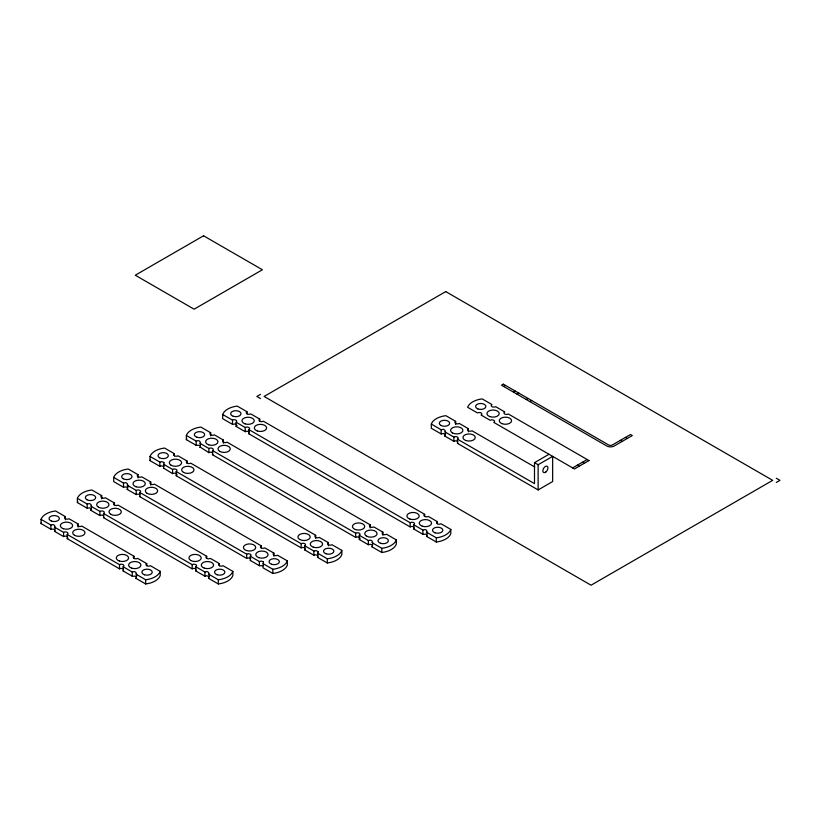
<?xml version="1.0" encoding="UTF-8"?>
<svg xmlns="http://www.w3.org/2000/svg" width="821" height="821" viewBox="0 0 821 821"><rect width="100%" height="100%" fill="white"/><g stroke="black" fill="none" stroke-linecap="round" stroke-linejoin="round"><path stroke-width="1.23" d="M91.542 509.431L90.823 510.334L99.905 515.578A2.566 1.488 0 0 1 103.939 515.886M236.848 425.535L236.13 426.448L245.212 431.692A2.566 1.488 0 0 1 249.256 432M55.069 530.777L54.494 531.31L63.576 536.554A2.566 1.488 0 0 1 67.609 536.862M127.717 488.823L127.142 489.367L136.224 494.611A2.566 1.488 0 0 1 139.857 494.611M136.553 577.563L135.865 578.292L145.676 583.957A18.667 10.776 0 0 0 160.208 575.562L160.208 571.375L150.397 565.71A2.566 1.478 0 0 1 146.764 565.71L146.764 563.617L137.682 558.372A2.566 1.488 0 0 1 134.049 558.372L134.049 556.269L81.741 526.066A2.566 1.488 0 0 1 78.108 526.066A2.566 1.488 0 0 1 78.108 523.972L69.015 518.728A2.566 1.478 0 0 1 65.393 518.728A2.566 1.478 0 0 1 65.393 516.635L55.582 510.97A18.667 10.776 0 0 0 41.05 519.354L41.05 523.552L50.861 529.217L54.494 529.217M200.211 447.106L208.883 452.658A2.566 1.488 0 0 1 212.926 452.966M208.955 577.953L208.524 578.292L218.324 583.957A18.667 10.776 0 0 0 232.856 575.562L232.856 571.375L223.045 565.71A2.566 1.478 0 0 1 219.423 565.71L219.423 563.617L210.34 558.372A2.566 1.488 0 0 1 206.707 558.372L206.707 556.269L118.06 505.1A2.566 1.488 0 0 1 114.427 505.1A2.566 1.488 0 0 1 114.427 502.996L105.345 497.752A2.566 1.478 0 0 1 101.722 497.752A2.566 1.478 0 0 1 101.722 495.658L91.911 489.993A18.667 10.776 0 0 0 77.379 498.388L77.379 502.575L87.19 508.24L89.725 507.871L91.511 509.041M318.168 556.659L317.501 557.315L327.312 562.98A18.667 10.776 0 0 0 341.844 554.596L341.844 550.398L332.033 544.734A2.566 1.478 0 0 1 328.4 544.734A2.566 1.478 0 0 1 328.4 542.64L319.318 537.396A2.566 1.488 0 0 1 315.685 537.396A2.566 1.488 0 0 1 315.685 535.292L190.718 463.147A2.566 1.488 0 0 1 187.085 463.147A2.566 1.488 0 0 1 187.085 461.053L178.003 455.809A2.566 1.478 0 0 1 174.38 455.809L174.38 453.715L164.559 448.05A18.667 10.776 0 0 0 150.027 456.435L150.027 460.632L159.838 466.297L161.737 465.856L163.872 466.585M445.434 435.356L444.766 436.023L453.849 441.267A2.566 1.488 0 0 1 457.882 441.575M427.146 535.682L426.489 536.349L436.29 542.004A18.667 10.776 0 0 0 450.821 533.619L450.821 529.422L441.01 523.757A2.566 1.478 0 0 1 437.388 523.757L437.388 521.663L428.305 516.419A2.566 1.488 0 0 1 424.673 516.419A2.566 1.488 0 0 1 424.673 514.326L263.377 421.204A2.566 1.488 0 0 1 259.744 421.204A2.566 1.488 0 0 1 259.744 419.1L250.651 413.856A2.566 1.478 0 0 1 247.029 413.856L247.029 411.762L237.218 406.097A18.667 10.776 0 0 0 222.686 414.492L222.686 418.689L232.497 424.344L235.032 423.975L236.879 425.35M163.738 468.186L172.554 473.635A2.566 1.488 0 0 1 176.187 473.635A2.566 1.488 0 0 1 176.187 475.728L301.153 547.884A2.566 1.488 0 0 1 305.196 548.192M199.801 447.414C201.053 444.233 201.073 438.958 196.168 441.123L186.357 435.458L186.357 439.656L196.168 445.321L199.801 445.321M372.467 546.458L371.995 546.837L381.806 552.492A18.667 10.776 0 0 0 396.327 544.107L396.327 539.91L386.517 534.245A2.566 1.478 0 0 1 382.894 534.245A2.566 1.478 0 0 1 382.894 532.152L373.812 526.908A2.566 1.488 0 0 1 370.179 526.908A2.566 1.488 0 0 1 370.179 524.814L227.048 442.17A2.566 1.488 0 0 1 223.415 442.17A2.566 1.488 0 0 1 223.415 440.077L214.332 434.832A2.566 1.478 0 0 1 210.699 434.832A2.566 1.478 0 0 1 210.699 432.739L200.888 427.074A18.667 10.776 0 0 0 186.357 435.458M426.489 536.349C427.751 533.168 427.751 527.882 422.856 530.058L413.774 524.814A2.566 1.488 0 0 0 413.774 522.71A2.566 1.488 0 0 0 410.141 522.71L248.845 429.588A2.566 1.488 0 0 0 248.845 427.495A2.566 1.488 0 0 0 245.212 427.495L236.13 422.251C238.511 420.424 233.934 418.854 232.497 420.157L222.686 414.492M54.494 531.31C55.941 528.18 55.479 522.936 50.861 525.019L41.05 519.354M90.823 510.334C92.209 507.234 91.88 501.949 87.19 504.043L77.379 498.388M127.142 489.367C128.702 486.237 128.025 480.993 123.509 483.076L113.709 477.412L113.709 481.609L123.509 487.264L125.993 486.884L127.635 487.684M163.471 468.391L164.138 462.767M199.801 443.227L208.883 448.471A2.566 1.488 0 0 1 212.516 448.471A2.566 1.488 0 0 1 212.516 450.565L212.516 454.762L355.647 537.396A2.566 1.488 0 0 1 359.28 537.396A2.566 1.488 0 0 1 359.28 539.489L368.362 544.734L370.261 544.302L372.385 545.031M135.865 578.292C137.435 575.162 136.738 569.918 132.232 572.001L123.15 566.757A2.566 1.488 0 0 0 123.15 564.663A2.566 1.488 0 0 0 119.517 564.663L67.209 534.461A2.566 1.488 0 0 0 67.209 532.357A2.566 1.488 0 0 0 63.576 532.357L54.494 527.113M208.524 578.292C210.053 575.172 209.437 569.907 204.891 572.001L195.809 566.757A2.566 1.488 0 0 0 195.809 564.663A2.566 1.488 0 0 0 192.176 564.663L103.528 513.484A2.566 1.488 0 0 0 103.528 511.391A2.566 1.488 0 0 0 99.905 511.391L90.823 506.147M444.766 436.023C446.337 432.893 445.639 427.659 441.134 429.732L431.323 424.067L431.323 428.264L441.134 433.929L443.617 433.539L445.413 434.566M113.709 477.412A18.667 10.776 0 0 1 128.24 469.017L138.051 474.682A2.566 1.478 0 0 0 138.051 476.775A2.566 1.478 0 0 0 141.674 476.775L150.756 482.019A2.566 1.488 0 0 0 150.756 484.123A2.566 1.488 0 0 0 154.389 484.123L261.191 545.78L261.191 547.884A2.566 1.488 0 0 0 264.824 547.884L273.916 553.128A2.566 1.478 0 0 0 273.916 555.222A2.566 1.478 0 0 0 277.539 555.222L287.35 560.887L287.35 565.084A18.667 10.776 0 0 1 272.818 573.469L263.007 567.804L263.418 561.821M317.501 557.315L318.168 551.691M371.995 546.837C373.411 543.728 373.001 538.453 368.362 540.536L359.28 535.292A2.566 1.488 0 0 0 359.28 533.198A2.566 1.488 0 0 0 355.647 533.198L212.516 450.565M426.489 532.152L436.29 537.817A18.667 10.776 0 0 0 450.821 529.422M260.473 394.357L256.84 396.451L260.473 398.554M503.704 386.475L505.52 385.429M513.505 392.14L515.321 391.094M517.138 394.234L518.954 393.187M526.22 399.478L528.036 398.431M529.853 401.582L531.669 400.535M444.766 431.836L453.849 437.07A2.566 1.488 0 0 1 457.482 437.07A2.566 1.488 0 0 1 457.482 439.173L534.492 483.631L534.492 462.664L549.023 454.27M534.492 462.664L538.124 464.758L552.656 456.373L552.656 481.537L538.124 489.932L457.482 443.371L457.482 439.173M572.637 467.908L587.169 459.514M776.317 482.44L779.95 480.347L776.317 478.253M150.027 456.435L159.838 462.1L161.737 461.669L163.872 462.397M123.15 566.757L123.15 570.954L132.232 576.198L135.865 576.198M195.809 566.757L195.809 570.954L204.891 576.198L206.707 575.757L208.914 576.486M127.142 485.17L136.224 490.414A2.566 1.488 0 0 1 139.857 490.414A2.566 1.488 0 0 1 139.857 492.508L246.659 554.175A2.566 1.488 0 0 1 250.292 554.175A2.566 1.488 0 0 1 250.292 556.269L259.374 561.513L261.273 561.082L263.408 561.81M250.292 556.269L250.292 560.466L259.374 565.71L263.007 565.71M163.471 464.193L172.554 469.438A2.566 1.488 0 0 1 176.187 469.438A2.566 1.488 0 0 1 176.187 471.541L301.153 543.687A2.566 1.488 0 0 1 304.786 543.687A2.566 1.488 0 0 1 304.786 545.78L313.868 551.024L316.352 550.645L318.148 551.661M304.786 545.78L304.786 549.978L313.868 555.222L315.767 554.791L317.891 555.519M368.362 544.734L368.362 540.536M413.774 524.814L413.774 529.001L422.856 534.245L426.489 534.245M625.397 437.439L625.982 437.778M626.628 438.157L627.213 438.496M620.317 440.384L620.892 440.713M621.548 441.093L622.133 441.431M582.448 462.244L583.023 462.582M583.68 462.952L584.265 463.29M577.358 465.179L577.943 465.517M578.589 465.887L579.174 466.225M455.665 424.488L455.665 421.347L445.854 415.683A18.667 10.776 0 0 0 431.323 424.067M468.381 431.836L468.381 428.685L459.288 423.441A2.566 1.478 0 0 1 455.665 423.441A2.566 1.478 0 0 1 455.665 421.347M534.717 466.985L472.013 430.779A2.566 1.488 0 0 1 468.381 430.779A2.566 1.488 0 0 1 468.381 428.685M248.845 429.588L248.845 433.786L410.141 526.908A2.566 1.488 0 0 1 414.174 527.215M371.995 542.64L381.806 548.305A18.667 10.776 0 0 0 396.327 539.91M317.501 553.128L327.312 558.783A18.667 10.776 0 0 0 341.844 550.398M263.007 563.606L272.818 569.271A18.667 10.776 0 0 0 287.35 560.887M139.857 492.508L139.857 496.705L246.659 558.372A2.566 1.488 0 0 1 250.703 558.67M208.524 574.095L218.324 579.759A18.667 10.776 0 0 0 232.856 571.375M103.528 513.484L103.528 517.682L192.176 568.85A2.566 1.488 0 0 1 195.809 568.85M135.865 574.095L145.676 579.759A18.667 10.776 0 0 0 160.208 571.375M67.209 534.461L67.209 538.648L119.517 568.85A2.566 1.488 0 0 1 123.561 569.158M538.124 464.758L538.124 489.932M453.849 437.07L453.849 441.267M441.134 429.732L441.134 433.929M436.29 537.817L436.29 542.004M424.673 514.326L424.673 516.419M422.856 530.058L422.856 534.245M410.141 522.71L410.141 526.908M382.894 532.152L382.894 535.302M381.806 548.305L381.806 552.492M370.179 524.814L370.179 527.954M359.28 535.292L359.28 539.489M355.647 533.198L355.647 537.396M328.4 542.64L328.4 545.791M327.312 558.783L327.312 562.98M315.685 535.292L315.685 538.443M313.868 551.024L313.868 555.222M301.153 543.687L301.153 547.884M273.916 553.128L273.916 556.269M272.818 569.271L272.818 573.469M259.744 419.1L259.744 421.204M259.374 561.513L259.374 565.71M246.659 554.175L246.659 558.372M245.212 427.495L245.212 431.692M236.13 422.251L236.13 426.448M232.497 420.157L232.497 424.344M223.415 440.077L223.415 443.227M218.324 579.759L218.324 583.957M210.699 432.739L210.699 435.889M208.883 448.471L208.883 452.658M204.891 572.001L204.891 576.198M196.168 441.123L196.168 445.321M192.176 564.663L192.176 568.85M187.085 461.053L187.085 463.147M176.187 471.541L176.187 475.728M172.554 469.438L172.554 473.635M159.838 462.1L159.838 466.297M150.756 482.019L150.756 485.17M145.676 579.759L145.676 583.957M138.051 474.682L138.051 477.832M136.224 490.414L136.224 494.611M132.232 572.001L132.232 576.198M123.509 483.076L123.509 487.264M119.517 564.663L119.517 568.85M114.427 502.996L114.427 505.1M101.722 495.658L101.722 498.809M99.905 511.391L99.905 515.578M87.19 504.043L87.19 508.24M78.108 523.972L78.108 527.113M65.393 516.635L65.393 519.775M63.576 532.357L63.576 536.554M50.861 525.019L50.861 529.217M457.882 443.063A2.566 1.488 0 0 1 457.482 443.371M247.029 413.856A2.566 1.478 0 0 1 247.029 411.762M249.256 433.478A2.566 1.488 0 0 1 248.845 433.786M414.174 528.693A2.566 1.488 0 0 1 413.774 529.001M437.388 523.757A2.566 1.478 0 0 1 437.388 521.663M186.357 439.656A18.667 10.776 0 0 1 186.808 438.64M212.926 454.454A2.566 1.488 0 0 1 212.516 454.762M174.38 455.809A2.566 1.478 0 0 1 174.38 453.715M150.027 460.632A18.667 10.776 0 0 1 150.479 459.616M305.196 549.67A2.566 1.488 0 0 1 304.786 549.978M140.268 496.397A2.566 1.488 0 0 1 139.857 496.705M250.703 560.158A2.566 1.488 0 0 1 250.292 560.466M261.191 547.884A2.566 1.488 0 0 1 261.191 545.78M77.379 502.575A18.667 10.776 0 0 1 77.831 501.569M103.939 517.374A2.566 1.488 0 0 1 103.528 517.682M196.465 570.287A2.566 1.488 0 0 1 195.809 570.954M206.707 558.372A2.566 1.488 0 0 1 206.707 556.269M219.423 565.71A2.566 1.478 0 0 1 219.423 563.617M41.05 523.552A18.667 10.776 0 0 1 41.502 522.536M67.866 537.991A2.566 1.488 0 0 1 67.209 538.648M123.561 570.646A2.566 1.488 0 0 1 123.15 570.954M134.049 558.372A2.566 1.488 0 0 1 134.049 556.269M146.764 565.71A2.566 1.478 0 0 1 146.764 563.617M203.567 235.791L135.27 275.22L194.115 309.189L262.412 269.76L203.567 235.791M445.741 291.588L264.105 396.451L591.048 585.209L772.684 480.347L445.741 291.588M503.335 384.166L501.518 385.223L606.873 446.039A5.142 2.966 0 0 0 614.139 446.039L632.303 435.551L630.487 434.504L612.322 444.992A2.566 1.488 0 0 1 608.689 444.992L503.335 384.166M588.985 460.56L574.454 468.955L493.811 422.394A2.566 1.488 0 0 0 493.811 420.29A2.566 1.488 0 0 0 490.178 420.29L481.096 415.057A2.566 1.488 0 0 0 481.096 412.953A2.566 1.488 0 0 0 477.463 412.953L467.652 407.288A18.667 10.776 0 0 1 482.184 398.903L491.995 404.568A2.566 1.488 0 0 0 491.995 406.662A2.566 1.488 0 0 0 495.617 406.662L504.699 411.906A2.566 1.488 0 0 0 504.699 414A2.566 1.488 0 0 0 508.332 414L588.985 460.56M546.047 471.829A3.592 2.073 -60 0 0 547.186 466.256A3.592 2.073 -60 0 0 542.938 470.033A3.592 2.073 -60 0 0 546.047 471.829M466.02 440.579A6.168 3.561 0 0 0 475.267 437.49A6.168 3.561 0 0 0 466.02 434.412A6.168 3.561 0 0 0 466.02 440.579M452.392 432.883A6.168 3.561 0 0 0 462.705 431.282A6.168 3.561 0 0 0 455.152 426.92A6.168 3.561 0 0 0 452.392 432.883M440.805 425.381A5.183 2.997 0 0 0 449.477 424.047A5.183 2.997 0 0 0 443.124 420.383A5.183 2.997 0 0 0 440.805 425.381M233.236 416.278A5.183 2.997 0 0 0 241.015 413.692A5.183 2.997 0 0 0 233.236 411.095A5.183 2.997 0 0 0 233.236 416.278M245.038 423.862A6.168 3.561 0 0 0 254.284 420.783A6.168 3.561 0 0 0 245.038 417.704A6.168 3.561 0 0 0 245.038 423.862M422.312 526.21A6.168 3.561 0 0 0 431.559 523.131A6.168 3.561 0 0 0 422.312 520.052A6.168 3.561 0 0 0 422.312 526.21M409.956 519.088A6.168 3.561 0 0 0 419.213 515.999A6.168 3.561 0 0 0 409.956 512.92A6.168 3.561 0 0 0 409.956 519.088M435.089 532.819A5.183 2.997 0 0 0 442.858 530.222A5.183 2.997 0 0 0 435.089 527.636A5.183 2.997 0 0 0 435.089 532.819M257.384 430.994A6.168 3.561 0 0 0 266.63 427.915A6.168 3.561 0 0 0 257.384 424.826A6.168 3.561 0 0 0 257.384 430.994M219.782 451.406A6.168 3.561 0 0 0 230.096 449.805A6.168 3.561 0 0 0 222.542 445.444A6.168 3.561 0 0 0 219.782 451.406M208.708 444.838A6.168 3.561 0 0 0 217.955 441.76A6.168 3.561 0 0 0 208.708 438.671A6.168 3.561 0 0 0 208.708 444.838M196.917 437.254A5.183 2.997 0 0 0 204.686 434.658A5.183 2.997 0 0 0 196.917 432.072A5.183 2.997 0 0 0 196.917 437.254M355.472 529.566A6.168 3.561 0 0 0 364.719 526.487A6.168 3.561 0 0 0 355.472 523.408A6.168 3.561 0 0 0 355.472 529.566M366.546 536.134A6.168 3.561 0 0 0 376.86 534.543A6.168 3.561 0 0 0 369.306 530.181A6.168 3.561 0 0 0 366.546 536.134M380.595 543.307A5.183 2.997 0 0 0 388.374 540.711A5.183 2.997 0 0 0 380.595 538.124A5.183 2.997 0 0 0 380.595 543.307M299.706 539.489A6.168 3.561 0 0 0 310.02 537.899A6.168 3.561 0 0 0 302.467 533.537A6.168 3.561 0 0 0 299.706 539.489M326.101 553.785A5.183 2.997 0 0 0 333.88 551.199A5.183 2.997 0 0 0 326.101 548.602A5.183 2.997 0 0 0 326.101 553.785M159.51 457.749A5.183 2.997 0 0 0 168.182 456.414A5.183 2.997 0 0 0 161.84 452.751A5.183 2.997 0 0 0 159.51 457.749M171.107 465.25A6.168 3.561 0 0 0 181.42 463.649A6.168 3.561 0 0 0 173.867 459.288A6.168 3.561 0 0 0 171.107 465.25M183.452 472.373A6.168 3.561 0 0 0 193.766 470.782A6.168 3.561 0 0 0 186.213 466.42A6.168 3.561 0 0 0 183.452 472.373M313.324 547.186A6.168 3.561 0 0 0 322.581 544.107A6.168 3.561 0 0 0 313.324 541.018A6.168 3.561 0 0 0 313.324 547.186M136.05 486.781A6.168 3.561 0 0 0 145.296 483.702A6.168 3.561 0 0 0 136.05 480.624A6.168 3.561 0 0 0 136.05 486.781M246.485 550.542A6.168 3.561 0 0 0 255.731 547.463A6.168 3.561 0 0 0 246.485 544.374A6.168 3.561 0 0 0 246.485 550.542M147.123 493.349A6.168 3.561 0 0 0 157.437 491.758A6.168 3.561 0 0 0 149.894 487.397A6.168 3.561 0 0 0 147.123 493.349M123.181 478.725A5.183 2.997 0 0 0 131.853 477.381A5.183 2.997 0 0 0 125.51 473.717A5.183 2.997 0 0 0 123.181 478.725M258.841 557.675A6.168 3.561 0 0 0 268.087 554.596A6.168 3.561 0 0 0 258.841 551.507A6.168 3.561 0 0 0 258.841 557.675M271.618 564.273A5.183 2.997 0 0 0 279.386 561.687A5.183 2.997 0 0 0 271.618 559.091A5.183 2.997 0 0 0 271.618 564.273M217.124 574.762A5.183 2.997 0 0 0 224.892 572.175A5.183 2.997 0 0 0 217.124 569.579A5.183 2.997 0 0 0 217.124 574.762M98.448 507.193A6.168 3.561 0 0 0 108.762 505.592A6.168 3.561 0 0 0 101.209 501.241A6.168 3.561 0 0 0 98.448 507.193M190.718 560.466A6.168 3.561 0 0 0 201.032 558.865A6.168 3.561 0 0 0 193.479 554.514A6.168 3.561 0 0 0 190.718 560.466M110.794 514.326A6.168 3.561 0 0 0 121.108 512.725A6.168 3.561 0 0 0 113.565 508.373A6.168 3.561 0 0 0 110.794 514.326M86.862 499.702A5.183 2.997 0 0 0 95.523 498.357A5.183 2.997 0 0 0 89.181 494.694A5.183 2.997 0 0 0 86.862 499.702M204.347 568.163A6.168 3.561 0 0 0 213.593 565.084A6.168 3.561 0 0 0 204.347 561.995A6.168 3.561 0 0 0 204.347 568.163M119.343 561.03A6.168 3.561 0 0 0 128.589 557.952A6.168 3.561 0 0 0 119.343 554.863A6.168 3.561 0 0 0 119.343 561.03M51.6 521.15A5.183 2.997 0 0 0 59.379 518.554A5.183 2.997 0 0 0 51.6 515.968A5.183 2.997 0 0 0 51.6 521.15M144.465 574.762A5.183 2.997 0 0 0 152.244 572.175A5.183 2.997 0 0 0 144.465 569.579A5.183 2.997 0 0 0 144.465 574.762M74.475 535.292A6.168 3.561 0 0 0 84.789 533.701A6.168 3.561 0 0 0 77.236 529.34A6.168 3.561 0 0 0 74.475 535.292M63.402 528.734A6.168 3.561 0 0 0 72.648 525.645A6.168 3.561 0 0 0 63.402 522.567A6.168 3.561 0 0 0 63.402 528.734M131.688 568.163A6.168 3.561 0 0 0 140.935 565.084A6.168 3.561 0 0 0 131.688 561.995A6.168 3.561 0 0 0 131.688 568.163M489.655 416.545A6.168 3.561 0 0 0 499.23 413.815A6.168 3.561 0 0 0 490.353 410.387A6.168 3.561 0 0 0 489.655 416.545M502 423.677A6.168 3.561 0 0 0 511.586 420.947A6.168 3.561 0 0 0 502.709 417.52A6.168 3.561 0 0 0 502 423.677M477.873 408.92A5.142 2.966 0 0 0 485.858 406.652A5.142 2.966 0 0 0 478.458 403.788A5.142 2.966 0 0 0 477.873 408.92"/></g></svg>
